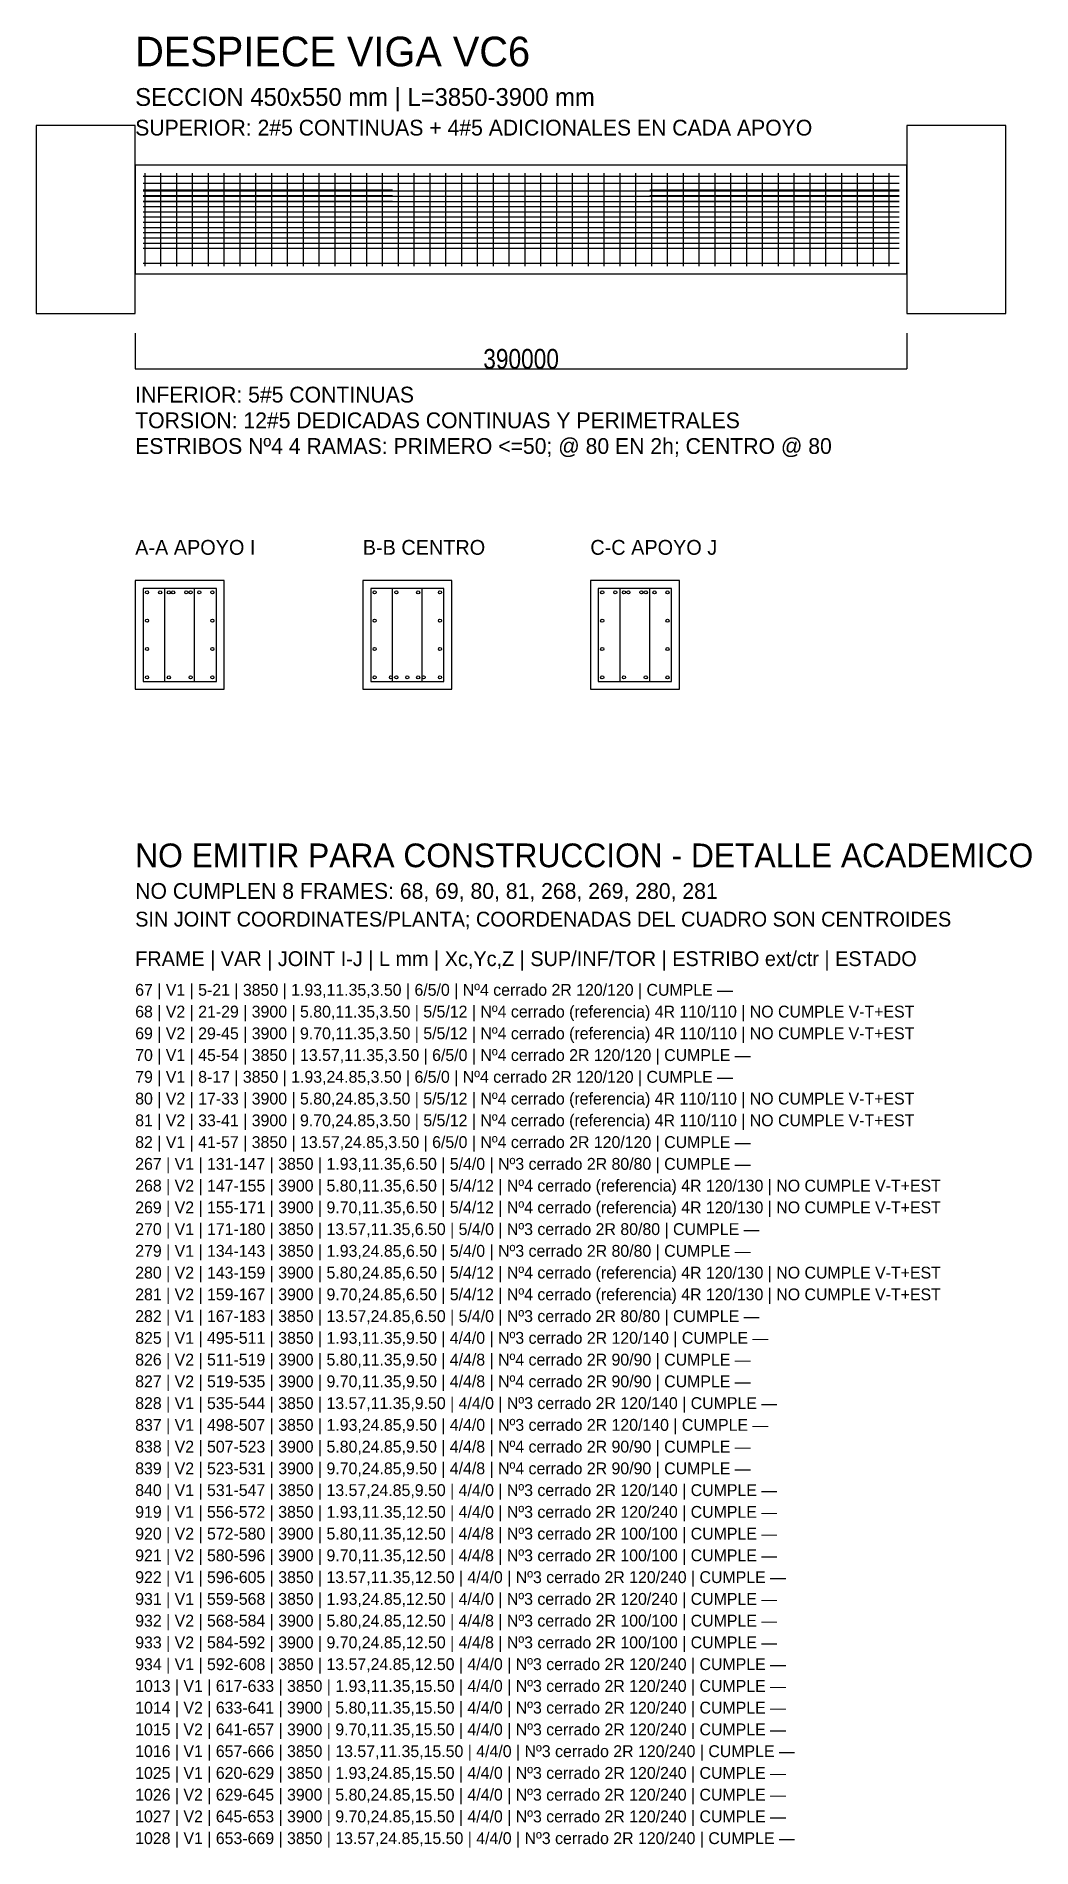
# Model space of a CAD drawing. Header units: metres. Extents: x -500 to 4530, y -7958 to 1202.
import ezdxf

# ---------------------------------------------------------------- set-up
doc = ezdxf.new("R2010")
doc.units = ezdxf.units.M
for name, color, linetype in [('ACERO_INF', 1, 'Continuous'), ('ACERO_SUP', 5, 'Continuous'), ('ACERO_TOR', 30, 'Continuous'), ('ALERTA', 1, 'Continuous'), ('CONTORNO', 7, 'Continuous'), ('COTAS', 3, 'Continuous'), ('ESTRIBOS', 8, 'Continuous'), ('TEXTO', 7, 'Continuous')]:
    doc.layers.add(name, color=color, linetype=linetype)
doc.styles.add('OpenSansCondensed-Light', font='OpenSansCondensed-Light.ttf')
doc.dimstyles.new('EZDXF', dxfattribs={"dimtxt": 0.25, "dimasz": 0.175, "dimexe": 0.375, "dimexo": 0.125, "dimgap": 0.1, "dimtad": 1, "dimlfac": 100, "dimzin": 12, "dimdsep": 46, "dimtxsty": 'OpenSansCondensed-Light', "dimblk": 'ARCHTICK', "dimcen": 2.5, "dimazin": 3, "dimtfac": 0.5, "dimtmove": 2, "dimatfit": 3})

# ---------------------------------------------------------------- blocks, each defined once
blk = doc.blocks.new('_ARCHTICK')
at = {"color": 0, "linetype": 'BYBLOCK', "const_width": 0.15}
blk.add_lwpolyline([(-0.5, -0.5), (0.5, 0.5)], dxfattribs=at)

msp = doc.modelspace()

# ---------------------------------------------------------------- linework, layer by layer
at = {"layer": 'ACERO_INF'}
msp.add_line((40, 55), (3860, 55), dxfattribs=at)
msp.add_line((40, 55), (3860, 55), dxfattribs=at)
msp.add_line((40, 55), (3860, 55), dxfattribs=at)
msp.add_line((40, 55), (3860, 55), dxfattribs=at)
msp.add_line((40, 55), (3860, 55), dxfattribs=at)
for centre in [(60, -2040), (390, -2040), (1210, -2040), (1292.5, -2040), (1375, -2040), (1457.5, -2040), (1540, -2040), (2360, -2040), (2690, -2040)]:
    msp.add_circle(centre, 7.95, dxfattribs=at)
at = {"layer": 'ACERO_SUP'}
for p, q in [((40, 495), (3860, 495)), ((40, 460), (3860, 460)), ((40, 425), (1300, 425)), ((40, 397), (1300, 397)), ((40, 369), (1300, 369)), ((2600, 425), (3860, 425)), ((2600, 397), (3860, 397)), ((2600, 369), (3860, 369)), ((40, 341), (1300, 341)), ((2600, 341), (3860, 341))]:
    msp.add_line(p, q, dxfattribs=at)
for centre in [(60, -1610), (126, -1610), (192, -1610), (258, -1610), (324, -1610), (390, -1610), (1210, -1610), (1540, -1610), (2360, -1610), (2426, -1610), (2492, -1610), (2558, -1610), (2624, -1610), (2690, -1610)]:
    msp.add_circle(centre, 7.95, dxfattribs=at)
at = {"layer": 'ACERO_TOR'}
for p, q in [((40, 420), (3860, 420)), ((40, 393.63636), (3860, 393.63636)), ((40, 367.27273), (3860, 367.27273)), ((40, 340.90909), (3860, 340.90909)), ((40, 314.54545), (3860, 314.54545)), ((40, 288.18182), (3860, 288.18182)), ((40, 261.81818), (3860, 261.81818)), ((40, 235.45455), (3860, 235.45455)), ((40, 209.09091), (3860, 209.09091)), ((40, 182.72727), (3860, 182.72727)), ((40, 156.36364), (3860, 156.36364)), ((40, 130), (3860, 130))]:
    msp.add_line(p, q, dxfattribs=at)
for centre in [(60, -1610), (170, -1610), (280, -1610), (390, -1610), (1210, -1610), (1320, -1610), (1430, -1610), (1540, -1610), (2360, -1610), (2470, -1610), (2580, -1610), (2690, -1610), (60, -1753.33333), (390, -1753.33333), (1210, -1753.33333), (1540, -1753.33333), (2360, -1753.33333), (2690, -1753.33333), (60, -1896.66667), (390, -1896.66667), (1210, -1896.66667), (1540, -1896.66667), (2360, -1896.66667), (2690, -1896.66667), (60, -2040), (170, -2040), (280, -2040), (390, -2040), (1210, -2040), (1320, -2040), (1430, -2040), (1540, -2040), (2360, -2040), (2470, -2040), (2580, -2040), (2690, -2040)]:
    msp.add_circle(centre, 7.95, dxfattribs=at)
at = {"layer": 'CONTORNO'}
for points in [[(-500, -200), (0, -200), (0, 750), (-500, 750)], [(3900, -200), (4400, -200), (4400, 750), (3900, 750)], [(0, 0), (3900, 0), (3900, 550), (0, 550)], [(0, -2100), (450, -2100), (450, -1550), (0, -1550)], [(1150, -2100), (1600, -2100), (1600, -1550), (1150, -1550)], [(2300, -2100), (2750, -2100), (2750, -1550), (2300, -1550)]]:
    msp.add_lwpolyline(points, close=True, dxfattribs=at)
at = {"layer": 'ESTRIBOS'}
for p, q in [((50, 40), (50, 510)), ((130, 40), (130, 510)), ((210, 40), (210, 510)), ((290, 40), (290, 510)), ((370, 40), (370, 510)), ((450, 40), (450, 510)), ((530, 40), (530, 510)), ((610, 40), (610, 510)), ((690, 40), (690, 510)), ((770, 40), (770, 510)), ((850, 40), (850, 510)), ((930, 40), (930, 510)), ((1010, 40), (1010, 510)), ((1090, 40), (1090, 510)), ((1170, 40), (1170, 510)), ((1250, 40), (1250, 510)), ((1330, 40), (1330, 510)), ((1410, 40), (1410, 510)), ((1490, 40), (1490, 510)), ((1570, 40), (1570, 510)), ((1650, 40), (1650, 510)), ((1730, 40), (1730, 510)), ((1810, 40), (1810, 510)), ((1890, 40), (1890, 510)), ((1970, 40), (1970, 510)), ((2050, 40), (2050, 510)), ((2130, 40), (2130, 510)), ((2210, 40), (2210, 510)), ((2290, 40), (2290, 510)), ((2370, 40), (2370, 510)), ((2450, 40), (2450, 510)), ((2530, 40), (2530, 510)), ((2610, 40), (2610, 510)), ((2690, 40), (2690, 510)), ((2770, 40), (2770, 510)), ((2850, 40), (2850, 510)), ((2930, 40), (2930, 510)), ((3010, 40), (3010, 510)), ((3090, 40), (3090, 510)), ((3170, 40), (3170, 510)), ((3250, 40), (3250, 510)), ((3330, 40), (3330, 510)), ((3410, 40), (3410, 510)), ((3490, 40), (3490, 510)), ((3570, 40), (3570, 510)), ((3650, 40), (3650, 510)), ((3730, 40), (3730, 510)), ((3810, 40), (3810, 510)), ((150, -2060), (150, -1590)), ((300, -2060), (300, -1590)), ((1300, -2060), (1300, -1590)), ((1450, -2060), (1450, -1590)), ((2450, -2060), (2450, -1590)), ((2600, -2060), (2600, -1590))]:
    msp.add_line(p, q, dxfattribs=at)
for points in [[(40, -2060), (410, -2060), (410, -1590), (40, -1590)], [(1190, -2060), (1560, -2060), (1560, -1590), (1190, -1590)], [(2340, -2060), (2710, -2060), (2710, -1590), (2340, -1590)]]:
    msp.add_lwpolyline(points, close=True, dxfattribs=at)

# ---------------------------------------------------------------- texts
at = {"layer": 'ACERO_INF'}
msp.add_text('INFERIOR: 5#5 CONTINUAS', height=80, dxfattribs=at).set_placement((0, -650))
at = {"layer": 'ACERO_SUP'}
msp.add_text('SUPERIOR: 2#5 CONTINUAS + 4#5 ADICIONALES EN CADA APOYO', height=80, dxfattribs=at).set_placement((0, 700))
at = {"layer": 'ACERO_TOR'}
msp.add_text('TORSION: 12#5 DEDICADAS CONTINUAS Y PERIMETRALES', height=80, dxfattribs=at).set_placement((0, -780))
at = {"layer": 'ALERTA'}
for s, height, p in [('NO EMITIR PARA CONSTRUCCION - DETALLE ACADEMICO', 120, (0, -3000)), ('NO CUMPLEN 8 FRAMES: 68, 69, 80, 81, 268, 269, 280, 281', 80, (0, -3160)), ('SIN JOINT COORDINATES/PLANTA; COORDENADAS DEL CUADRO SON CENTROIDES', 75, (0, -3300)), ('68 | V2 | 21-29 | 3900 | 5.80,11.35,3.50 | 5/5/12 | Nº4 cerrado (referencia) 4R 110/110 | NO CUMPLE V-T+EST', 60, (0, -3760)), ('69 | V2 | 29-45 | 3900 | 9.70,11.35,3.50 | 5/5/12 | Nº4 cerrado (referencia) 4R 110/110 | NO CUMPLE V-T+EST', 60, (0, -3870)), ('80 | V2 | 17-33 | 3900 | 5.80,24.85,3.50 | 5/5/12 | Nº4 cerrado (referencia) 4R 110/110 | NO CUMPLE V-T+EST', 60, (0, -4200)), ('81 | V2 | 33-41 | 3900 | 9.70,24.85,3.50 | 5/5/12 | Nº4 cerrado (referencia) 4R 110/110 | NO CUMPLE V-T+EST', 60, (0, -4310)), ('268 | V2 | 147-155 | 3900 | 5.80,11.35,6.50 | 5/4/12 | Nº4 cerrado (referencia) 4R 120/130 | NO CUMPLE V-T+EST', 60, (0, -4640)), ('269 | V2 | 155-171 | 3900 | 9.70,11.35,6.50 | 5/4/12 | Nº4 cerrado (referencia) 4R 120/130 | NO CUMPLE V-T+EST', 60, (0, -4750)), ('280 | V2 | 143-159 | 3900 | 5.80,24.85,6.50 | 5/4/12 | Nº4 cerrado (referencia) 4R 120/130 | NO CUMPLE V-T+EST', 60, (0, -5080)), ('281 | V2 | 159-167 | 3900 | 9.70,24.85,6.50 | 5/4/12 | Nº4 cerrado (referencia) 4R 120/130 | NO CUMPLE V-T+EST', 60, (0, -5190))]:
    msp.add_text(s, height=height, dxfattribs=at).set_placement(p)
at = {"layer": 'TEXTO'}
for s, height, p in [('DESPIECE VIGA VC6', 150, (0, 1050)), ('SECCION 450x550 mm | L=3850-3900 mm', 90, (0, 850)), ('ESTRIBOS Nº4 4 RAMAS: PRIMERO <=50; @ 80 EN 2h; CENTRO @ 80', 80, (0, -910)), ('A-A APOYO I', 75, (0, -1420)), ('B-B CENTRO', 75, (1150, -1420)), ('C-C APOYO J', 75, (2300, -1420)), ('FRAME | VAR | JOINT I-J | L mm | Xc,Yc,Z | SUP/INF/TOR | ESTRIBO ext/ctr | ESTADO', 75, (0, -3500)), ('67 | V1 | 5-21 | 3850 | 1.93,11.35,3.50 | 6/5/0 | Nº4 cerrado 2R 120/120 | CUMPLE —', 60, (0, -3650)), ('70 | V1 | 45-54 | 3850 | 13.57,11.35,3.50 | 6/5/0 | Nº4 cerrado 2R 120/120 | CUMPLE —', 60, (0, -3980)), ('79 | V1 | 8-17 | 3850 | 1.93,24.85,3.50 | 6/5/0 | Nº4 cerrado 2R 120/120 | CUMPLE —', 60, (0, -4090)), ('82 | V1 | 41-57 | 3850 | 13.57,24.85,3.50 | 6/5/0 | Nº4 cerrado 2R 120/120 | CUMPLE —', 60, (0, -4420)), ('267 | V1 | 131-147 | 3850 | 1.93,11.35,6.50 | 5/4/0 | Nº3 cerrado 2R 80/80 | CUMPLE —', 60, (0, -4530)), ('270 | V1 | 171-180 | 3850 | 13.57,11.35,6.50 | 5/4/0 | Nº3 cerrado 2R 80/80 | CUMPLE —', 60, (0, -4860)), ('279 | V1 | 134-143 | 3850 | 1.93,24.85,6.50 | 5/4/0 | Nº3 cerrado 2R 80/80 | CUMPLE —', 60, (0, -4970)), ('282 | V1 | 167-183 | 3850 | 13.57,24.85,6.50 | 5/4/0 | Nº3 cerrado 2R 80/80 | CUMPLE —', 60, (0, -5300)), ('825 | V1 | 495-511 | 3850 | 1.93,11.35,9.50 | 4/4/0 | Nº3 cerrado 2R 120/140 | CUMPLE —', 60, (0, -5410)), ('826 | V2 | 511-519 | 3900 | 5.80,11.35,9.50 | 4/4/8 | Nº4 cerrado 2R 90/90 | CUMPLE —', 60, (0, -5520)), ('827 | V2 | 519-535 | 3900 | 9.70,11.35,9.50 | 4/4/8 | Nº4 cerrado 2R 90/90 | CUMPLE —', 60, (0, -5630)), ('828 | V1 | 535-544 | 3850 | 13.57,11.35,9.50 | 4/4/0 | Nº3 cerrado 2R 120/140 | CUMPLE —', 60, (0, -5740)), ('837 | V1 | 498-507 | 3850 | 1.93,24.85,9.50 | 4/4/0 | Nº3 cerrado 2R 120/140 | CUMPLE —', 60, (0, -5850)), ('838 | V2 | 507-523 | 3900 | 5.80,24.85,9.50 | 4/4/8 | Nº4 cerrado 2R 90/90 | CUMPLE —', 60, (0, -5960)), ('839 | V2 | 523-531 | 3900 | 9.70,24.85,9.50 | 4/4/8 | Nº4 cerrado 2R 90/90 | CUMPLE —', 60, (0, -6070)), ('840 | V1 | 531-547 | 3850 | 13.57,24.85,9.50 | 4/4/0 | Nº3 cerrado 2R 120/140 | CUMPLE —', 60, (0, -6180)), ('919 | V1 | 556-572 | 3850 | 1.93,11.35,12.50 | 4/4/0 | Nº3 cerrado 2R 120/240 | CUMPLE —', 60, (0, -6290)), ('920 | V2 | 572-580 | 3900 | 5.80,11.35,12.50 | 4/4/8 | Nº3 cerrado 2R 100/100 | CUMPLE —', 60, (0, -6400)), ('921 | V2 | 580-596 | 3900 | 9.70,11.35,12.50 | 4/4/8 | Nº3 cerrado 2R 100/100 | CUMPLE —', 60, (0, -6510)), ('922 | V1 | 596-605 | 3850 | 13.57,11.35,12.50 | 4/4/0 | Nº3 cerrado 2R 120/240 | CUMPLE —', 60, (0, -6620)), ('931 | V1 | 559-568 | 3850 | 1.93,24.85,12.50 | 4/4/0 | Nº3 cerrado 2R 120/240 | CUMPLE —', 60, (0, -6730)), ('932 | V2 | 568-584 | 3900 | 5.80,24.85,12.50 | 4/4/8 | Nº3 cerrado 2R 100/100 | CUMPLE —', 60, (0, -6840)), ('933 | V2 | 584-592 | 3900 | 9.70,24.85,12.50 | 4/4/8 | Nº3 cerrado 2R 100/100 | CUMPLE —', 60, (0, -6950)), ('934 | V1 | 592-608 | 3850 | 13.57,24.85,12.50 | 4/4/0 | Nº3 cerrado 2R 120/240 | CUMPLE —', 60, (0, -7060)), ('1013 | V1 | 617-633 | 3850 | 1.93,11.35,15.50 | 4/4/0 | Nº3 cerrado 2R 120/240 | CUMPLE —', 60, (0, -7170)), ('1014 | V2 | 633-641 | 3900 | 5.80,11.35,15.50 | 4/4/0 | Nº3 cerrado 2R 120/240 | CUMPLE —', 60, (0, -7280)), ('1015 | V2 | 641-657 | 3900 | 9.70,11.35,15.50 | 4/4/0 | Nº3 cerrado 2R 120/240 | CUMPLE —', 60, (0, -7390)), ('1016 | V1 | 657-666 | 3850 | 13.57,11.35,15.50 | 4/4/0 | Nº3 cerrado 2R 120/240 | CUMPLE —', 60, (0, -7500)), ('1025 | V1 | 620-629 | 3850 | 1.93,24.85,15.50 | 4/4/0 | Nº3 cerrado 2R 120/240 | CUMPLE —', 60, (0, -7610)), ('1026 | V2 | 629-645 | 3900 | 5.80,24.85,15.50 | 4/4/0 | Nº3 cerrado 2R 120/240 | CUMPLE —', 60, (0, -7720)), ('1027 | V2 | 645-653 | 3900 | 9.70,24.85,15.50 | 4/4/0 | Nº3 cerrado 2R 120/240 | CUMPLE —', 60, (0, -7830)), ('1028 | V1 | 653-669 | 3850 | 13.57,24.85,15.50 | 4/4/0 | Nº3 cerrado 2R 120/240 | CUMPLE —', 60, (0, -7940))]:
    msp.add_text(s, height=height, dxfattribs=at).set_placement(p)

# ---------------------------------------------------------------- dimensions: what is measured, and where the dimension line sits
at = {"layer": 'COTAS'}
msp.add_linear_dim(base=(0, -480), p1=(0, -300), p2=(3900, -300), dimstyle='EZDXF', override={"dimtxt": 100}, dxfattribs=at).render()

doc.saveas('drawing.dxf')
